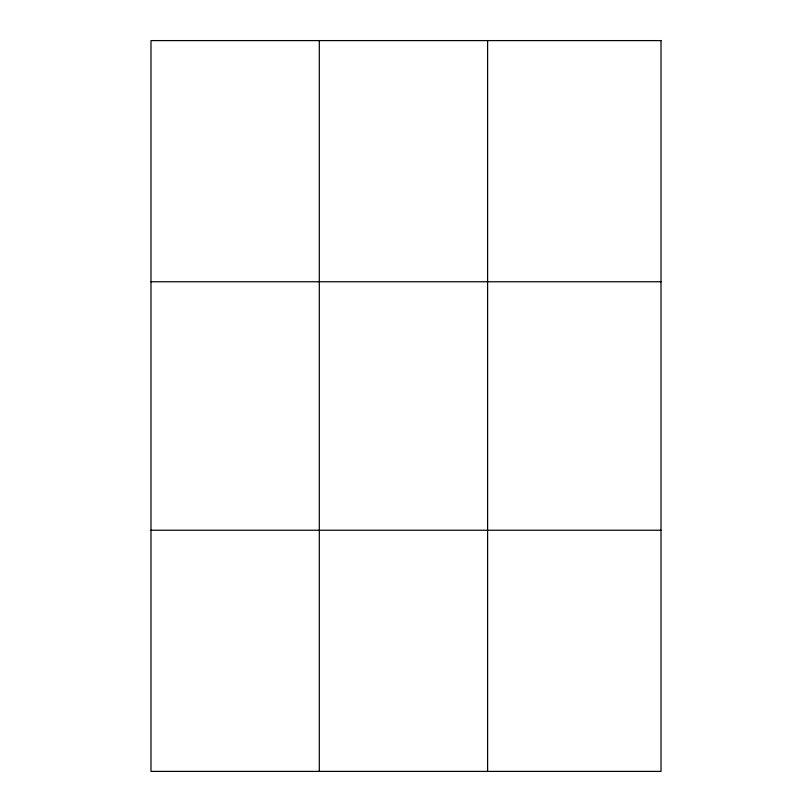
<?xml version="1.0" encoding="UTF-8"?>
<svg xmlns="http://www.w3.org/2000/svg" width="812" height="812" viewBox="0 0 812 812"><rect width="100%" height="100%" fill="white"/><g stroke="black" fill="none" stroke-linecap="round" stroke-linejoin="round"><path stroke-width="1.22" d="M319.299 40.6L319.299 771.4M487.606 40.6L487.606 771.4M150.991 281.764L661.009 281.764M150.991 530.236L661.009 530.236M661.009 40.6L661.009 771.4L150.991 771.4L150.991 40.6L661.009 40.6"/></g></svg>
